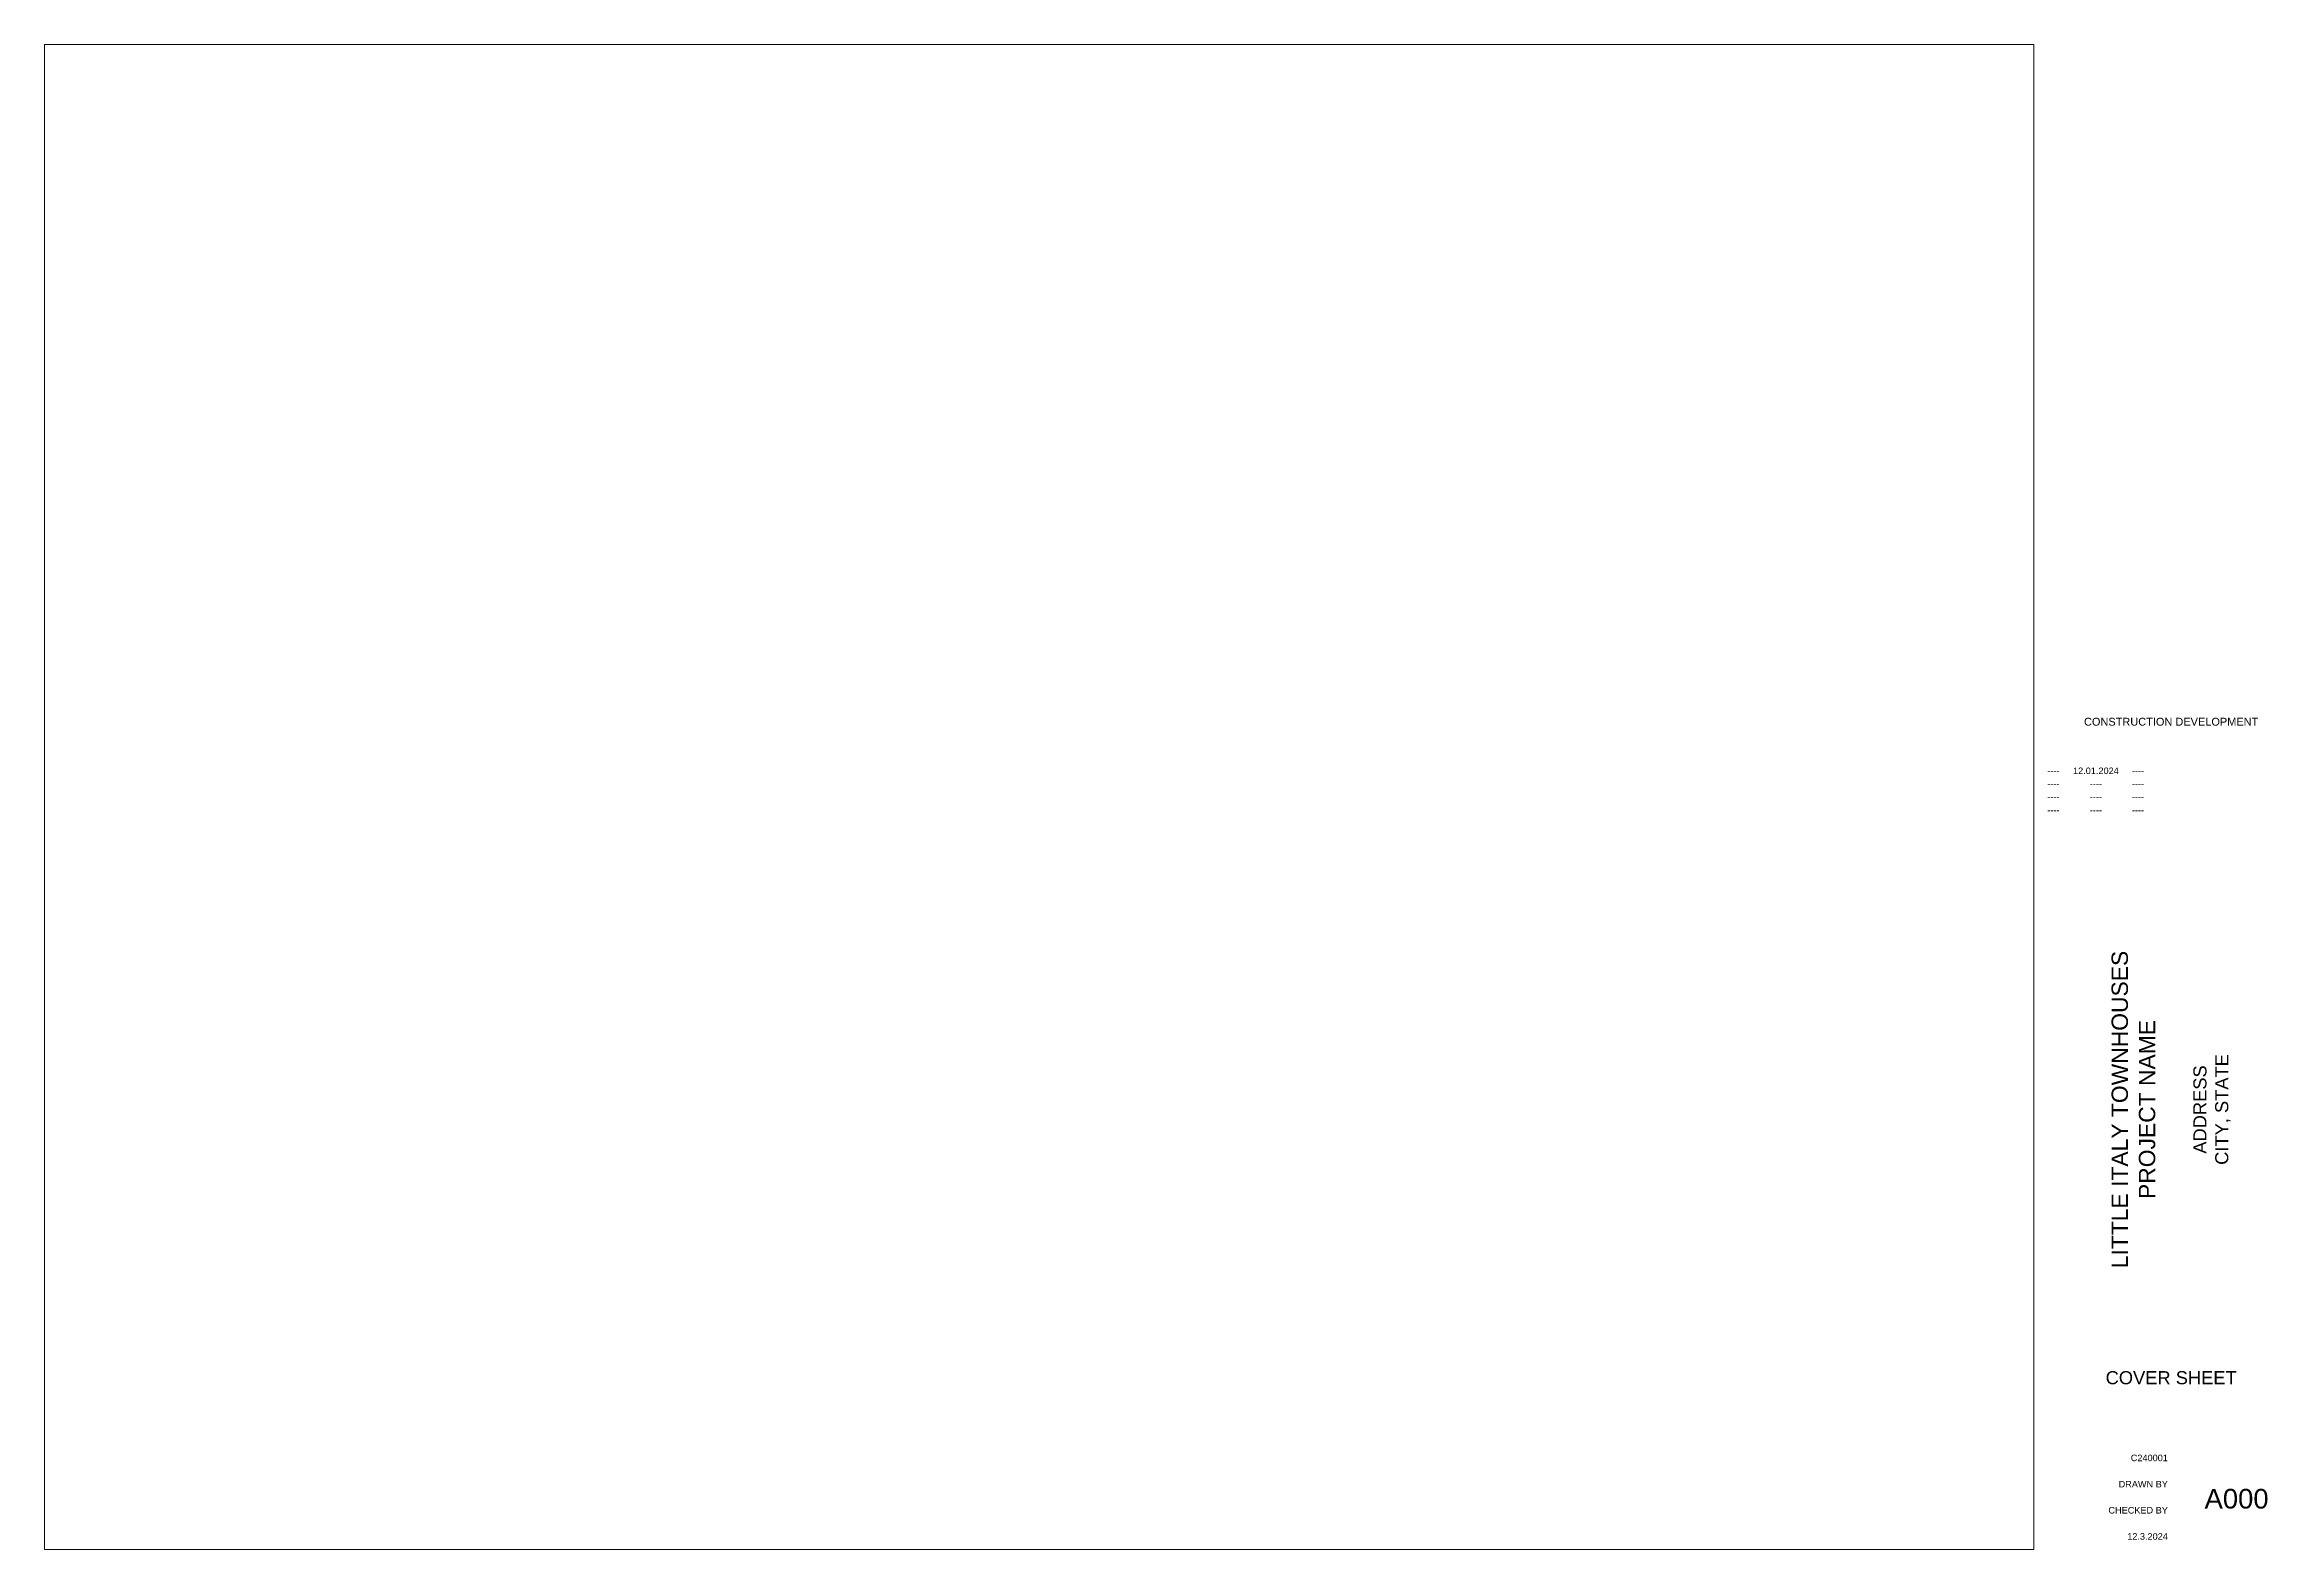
# Paper-space layout 'A000' of a CAD drawing. Header units: inches. Extents: x 0.3 to 34.2, y 0.2 to 23.2.
import ezdxf

# ---------------------------------------------------------------- set-up
doc = ezdxf.new("R2010")
doc.units = ezdxf.units.IN
doc.header["$MEASUREMENT"] = 0
doc.styles.get("Standard").update_dxf_attribs({"font": 'arial.ttf'})

psp = doc.layouts.new('A000')

# ---------------------------------------------------------------- texts
for s, width, heights, insert, char_height, attachment_point in [('\\pxqc;CONSTRUCTION DEVELOPMENT', 3.9, [0], (30.818, 12.898), 0.12, 4), ('\\pxqc;----', 0.3, [0], (30.818, 12.148), 0.1, 4), ('\\pxqc;----', 0.3, [0], (30.818, 11.948), 0.1, 4), ('\\pxqc;12.01.2024', 1, [0], (31.118, 12.148), 0.1, 4), ('\\pxqc;----', 1, [0], (31.118, 11.948), 0.1, 4), ('\\pxql;----', 2.55, [0], (32.168, 12.148), 0.1, 4), ('\\pxql;----', 2.55, [0], (32.168, 11.948), 0.1, 4), ('\\pxqc;----', 0.3, [0], (30.818, 11.748), 0.1, 4), ('\\pxqc;----', 1, [0], (31.118, 11.748), 0.1, 4), ('\\pxql;----', 2.55, [0], (32.168, 11.748), 0.1, 4), ('\\pxqc;----', 0.3, [0], (30.818, 11.548), 0.1, 4), ('\\pxqc;----', 1, [0], (31.118, 11.548), 0.1, 4), ('\\pxql;----', 2.55, [0], (32.168, 11.548), 0.1, 4), ('\\pxqc;COVER SHEET', 3.9, [0], (30.818, 2.873), 0.2, 4), ('\\pxqr;C240001', 1.9, [0], (30.818, 1.648), 0.1, 4), ('\\pxqr;DRAWN BY', 1.9, [0], (30.818, 1.248), 0.1, 4), ('\\pxsm1,qc;A000', 1.9, [1.45], (34.718, 1.023), 0.3, 6), ('\\pxqr;CHECKED BY', 1.9, [0], (30.818, 0.848), 0.1, 4), ('\\pxqr;12.3.2024', 1.9, [0], (30.818, 0.448), 0.1, 4)]:
    psp.add_mtext_dynamic_manual_height_columns(s, width=width, gutter_width=1, heights=heights, dxfattribs=dict(insert=insert, char_height=char_height, attachment_point=attachment_point))
at = {"insert": (32.768, 3.798), "char_height": 0.2, "attachment_point": 4, "rotation": 90}
psp.add_mtext_dynamic_manual_height_columns('\\pxqc;{\\H1.25x;LITTLE ITALY TOWNHOUSES PROJECT NAME\\P\\P}ADDRESS\\PCITY, STATE', width=6.35, gutter_width=1, heights=[3.9], dxfattribs=at)

# ---------------------------------------------------------------- viewports
at = {"layer": '0'}
psp.add_viewport(center=(15.468, 11.748), size=(30.4, 23), view_center_point=(-2.039, 5.489), view_height=215.66876, dxfattribs=at)

doc.saveas('drawing.dxf')
